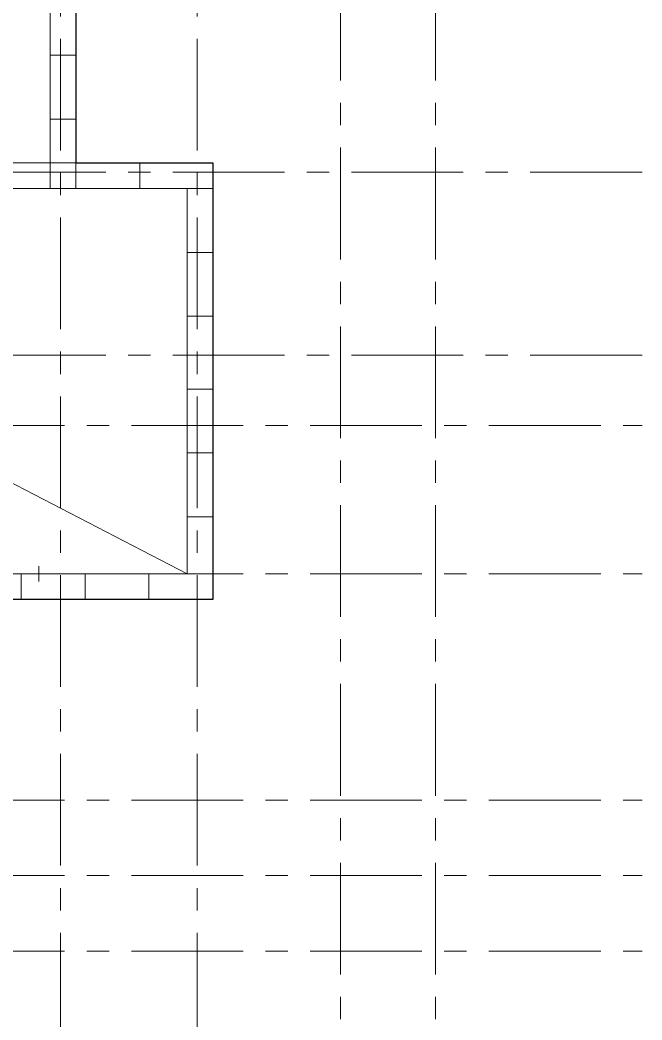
# Model space of a CAD drawing. Header units: millimetres. Extents: x -689206 to 4969298, y -1019800 to 703299.
# Drawn here: x 559133 to 571506, y -648166 to -628277 of the extents above; entities that cross this region are included whole.
import ezdxf

# ---------------------------------------------------------------- set-up
doc = ezdxf.new("R2010")
doc.units = ezdxf.units.MM
doc.linetypes.add('JIS_02_4.0', pattern=[5.5, 4, -1.5])
doc.linetypes.add('осеваяX2', pattern=[101.6, 63.5, -12.7, 12.7, -12.7])
for name, color, linetype, lineweight in [('РАЗМЕРЫ', 7, 'Continuous', 9), ('сваи', 7, 'JIS_02_4.0', 30), ('стены', 7, 'Continuous', 20)]:
    doc.layers.add(name, color=color, linetype=linetype, lineweight=lineweight)

msp = doc.modelspace()

# ---------------------------------------------------------------- linework, layer by layer
at = {"layer": 'РАЗМЕРЫ', "linetype": 'осеваяX2', "lineweight": 5, "ltscale": 35}
for p, q in [((559936.3, -655764.7), (559936.3, -605923.3)), ((562658.7, -655764.7), (562658.7, -605923.3)), ((567397.9, -605923.3), (567397.9, -655764.7)), ((571506.4, -631300.3), (504453.7, -631300.3)), ((571506.4, -634945), (504453.7, -634945))]:
    msp.add_line(p, q, dxfattribs=at)
at = {"layer": 'РАЗМЕРЫ', "lineweight": 20, "ltscale": 150}
for p, q in [((560246.3, -628979), (559736.3, -628979)), ((560246.3, -630249), (559736.3, -630249)), ((560246.3, -630249), (560246.3, -631629)), ((559736.3, -631119), (559736.3, -631629)), ((561516.3, -631119), (561516.3, -631629)), ((562458.4, -631629), (562968.4, -631629)), ((562458.4, -632899), (562968.4, -632899)), ((562458.4, -634169), (562968.4, -634169)), ((562458.4, -635618.2), (562968.4, -635618.2)), ((562458.4, -636888.2), (562968.4, -636888.2)), ((562458.4, -638158.2), (562968.4, -638158.2)), ((559158.4, -639292.3), (559158.4, -639802.3)), ((560428.4, -639292.3), (560428.4, -639802.3)), ((561698.4, -639292.3), (561698.4, -639802.3))]:
    msp.add_line(p, q, dxfattribs=at)
at = {"layer": 'сваи', "lineweight": 20, "ltscale": 15000}
for p, q in [((560246.3, -631119), (553695.4, -631119)), ((553695.4, -634746.2), (562458.4, -639292.3))]:
    msp.add_line(p, q, dxfattribs=at)
at = {"layer": 'стены', "linetype": 'осеваяX2', "lineweight": 5, "ltscale": 35}
for p, q in [((565506.4, -605923.3), (565506.4, -655764.7)), ((504453.7, -636344.3), (571506.4, -636344.3)), ((504453.7, -639292.3), (571506.4, -639292.3)), ((504453.7, -643794.3), (571506.4, -643794.3)), ((504453.7, -645294.3), (571506.4, -645294.3)), ((504453.7, -646794.3), (571506.4, -646794.3))]:
    msp.add_line(p, q, dxfattribs=at)
at = {"layer": 'стены', "lineweight": 20}
for p, q in [((559736.3, -631119), (559736.3, -623389)), ((553695.4, -631629), (562458.4, -631629)), ((562458.4, -639292.3), (562458.4, -631629)), ((553695.5, -639292.3), (562458.4, -639292.3))]:
    msp.add_line(p, q, dxfattribs=at)
at = {"layer": 'стены', "lineweight": 30}
for p, q in [((560246.3, -623899), (560246.3, -631119)), ((560246.3, -631119), (562968.4, -631119)), ((562968.4, -631119), (562968.4, -639802.3)), ((562968.4, -639802.3), (553185.5, -639802.3))]:
    msp.add_line(p, q, dxfattribs=at)
at = {"layer": 'стены'}
for p, q in [((559506.4, -639442.3), (559506.4, -639142.3)), ((559356.4, -639292.3), (559656.4, -639292.3))]:
    msp.add_line(p, q, dxfattribs=at)

doc.saveas('drawing.dxf')
